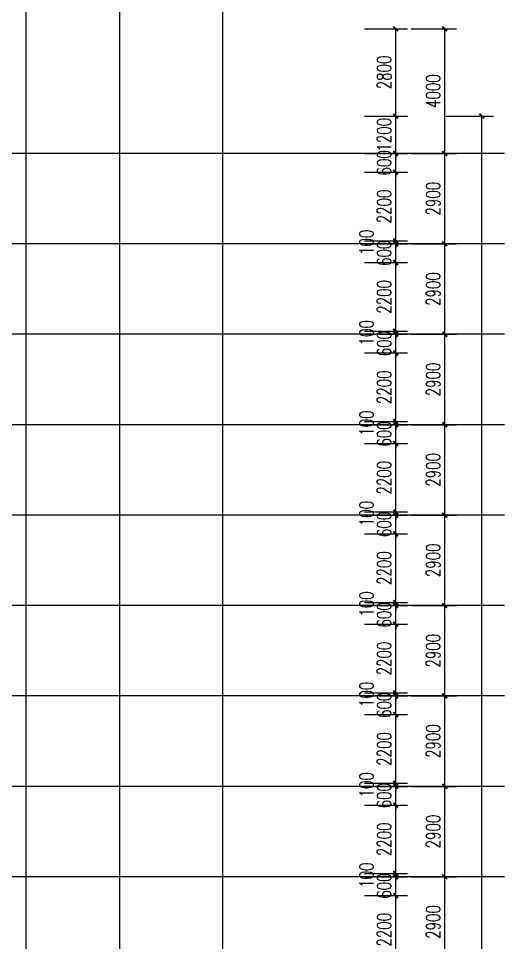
# Model space of a CAD drawing. Extents: x -59851 to 653804, y -249523 to 437614.
# Drawn here: x 232007 to 247598, y 392778 to 422418 of the extents above; entities that cross this region are included whole.
import ezdxf

# ---------------------------------------------------------------- set-up
doc = ezdxf.new("R2010")
doc.units = 0
doc.header["$LTSCALE"] = 1000
doc.header["$MEASUREMENT"] = 0
for name, color, linetype in [('A-第三道尺寸线', 105, 'Continuous'), ('DOTE', 16, 'Continuous'), ('PUB_DIM', 3, 'Continuous')]:
    doc.layers.add(name, color=color, linetype=linetype)
doc.styles.add('_TCH_DIM_T3', font='SIMPLEX.shx', dxfattribs={"width": 0.705882, "bigfont": 'GBCBIG.shx'})
doc.dimstyles.new('_TCH_ARCH&&150', dxfattribs={"dimtxt": 446.25, "dimasz": 150, "dimexe": 375, "dimexo": 450, "dimgap": 150, "dimtad": 1, "dimdec": 0, "dimzin": 0, "dimdsep": 46, "dimtxsty": '_TCH_DIM_T3', "dimblk": 'ARCHTICK', "dimcen": 0.09, "dimclrt": 7, "dimazin": 2, "dimtfac": 1, "dimtdec": 0, "dimtix": 1, "dimtmove": 2, "dimatfit": 3, "dimfxl": 0, "dimtolj": 1, "dimtzin": 0, "dimarcsym": 0})

# ---------------------------------------------------------------- blocks, each defined once
blk = doc.blocks.new('_ArchTick')
at = {"color": 0, "linetype": 'ByBlock', "const_width": 0.4}
blk.add_lwpolyline([(-0.5, -0.5), (0.5, 0.5)], dxfattribs=at)
blk = doc.blocks.new('*D4270')
at = {"layer": 'A-第三道尺寸线', "color": 0, "lineweight": -2, "transparency": 16777216}
for p, q in [((243105, 422088), (244482, 422088)), ((244107, 419288), (244107, 422088)), ((243105, 419288), (244482, 419288))]:
    blk.add_line(p, q, dxfattribs=at)
at = {"layer": 'Defpoints', "color": 0, "transparency": 16777216}
for p in [(242655, 422088), (244107, 422088), (242655, 419288)]:
    blk.add_point(p, dxfattribs=at)
at = {"layer": 'A-第三道尺寸线', "color": 0, "lineweight": -2, "transparency": 16777216, "xscale": 150, "yscale": 150, "zscale": 150}
for p, rotation in [((244107, 422088), 90), ((244107, 419288), 270)]:
    blk.add_blockref('_ArchTick', p, dxfattribs=dict(at, rotation=rotation))
at = {"layer": 'A-第三道尺寸线', "color": 7, "transparency": 16777216, "insert": (243734, 420688), "char_height": 446.2, "attachment_point": 5, "rotation": 90, "style": '_TCH_DIM_T3'}
blk.add_mtext('\\A1;2800', dxfattribs=at)
blk = doc.blocks.new('*D4271')
at = {"layer": 'A-第三道尺寸线', "color": 0, "lineweight": -2, "transparency": 16777216}
for p, q in [((244107, 419288), (244107, 419438)), ((243105, 419288), (244482, 419288)), ((244107, 418088), (244107, 419288)), ((243105, 418088), (244482, 418088)), ((244107, 418088), (244107, 417938))]:
    blk.add_line(p, q, dxfattribs=at)
at = {"layer": 'Defpoints', "color": 0, "transparency": 16777216}
for p in [(242655, 419288), (244107, 419288), (242655, 418088)]:
    blk.add_point(p, dxfattribs=at)
at = {"layer": 'A-第三道尺寸线', "color": 0, "lineweight": -2, "transparency": 16777216, "xscale": 150, "yscale": 150, "zscale": 150}
for p, rotation in [((244107, 419288), 270), ((244107, 418088), 90)]:
    blk.add_blockref('_ArchTick', p, dxfattribs=dict(at, rotation=rotation))
at = {"layer": 'A-第三道尺寸线', "color": 7, "transparency": 16777216, "insert": (243734, 418688), "char_height": 446.2, "attachment_point": 5, "rotation": 90, "style": '_TCH_DIM_T3'}
blk.add_mtext('\\A1;1200', dxfattribs=at)
blk = doc.blocks.new('*D4272')
at = {"layer": 'A-第三道尺寸线', "color": 0, "lineweight": -2, "transparency": 16777216}
for p, q in [((244107, 418088), (244107, 418238)), ((243105, 418088), (244482, 418088)), ((244107, 417488), (244107, 418088)), ((243105, 417488), (244482, 417488)), ((244107, 417488), (244107, 417338))]:
    blk.add_line(p, q, dxfattribs=at)
at = {"layer": 'Defpoints', "color": 0, "transparency": 16777216}
for p in [(242655, 418088), (244107, 418088), (242655, 417488)]:
    blk.add_point(p, dxfattribs=at)
at = {"layer": 'A-第三道尺寸线', "color": 0, "lineweight": -2, "transparency": 16777216, "xscale": 150, "yscale": 150, "zscale": 150}
for p, rotation in [((244107, 418088), 270), ((244107, 417488), 90)]:
    blk.add_blockref('_ArchTick', p, dxfattribs=dict(at, rotation=rotation))
at = {"layer": 'A-第三道尺寸线', "color": 7, "transparency": 16777216, "insert": (243734, 417788), "char_height": 446.2, "attachment_point": 5, "rotation": 90, "style": '_TCH_DIM_T3'}
blk.add_mtext('\\A1;600', dxfattribs=at)
blk = doc.blocks.new('*D4273')
at = {"layer": 'A-第三道尺寸线', "color": 0, "lineweight": -2, "transparency": 16777216}
for p, q in [((243105, 417488), (244482, 417488)), ((244107, 415288), (244107, 417488)), ((243105, 415288), (244482, 415288))]:
    blk.add_line(p, q, dxfattribs=at)
at = {"layer": 'Defpoints', "color": 0, "transparency": 16777216}
for p in [(242655, 417488), (244107, 417488), (242655, 415288)]:
    blk.add_point(p, dxfattribs=at)
at = {"layer": 'A-第三道尺寸线', "color": 0, "lineweight": -2, "transparency": 16777216, "xscale": 150, "yscale": 150, "zscale": 150}
for p, rotation in [((244107, 417488), 90), ((244107, 415288), 270)]:
    blk.add_blockref('_ArchTick', p, dxfattribs=dict(at, rotation=rotation))
at = {"layer": 'A-第三道尺寸线', "color": 7, "transparency": 16777216, "insert": (243734, 416388), "char_height": 446.2, "attachment_point": 5, "rotation": 90, "style": '_TCH_DIM_T3'}
blk.add_mtext('\\A1;2200', dxfattribs=at)
blk = doc.blocks.new('*D4274')
at = {"layer": 'A-第三道尺寸线', "color": 0, "lineweight": -2, "transparency": 16777216}
for p, q in [((243105, 415288), (244482, 415288)), ((244107, 415288), (244107, 415438)), ((244107, 415188), (244107, 415288)), ((243105, 415188), (244482, 415188)), ((244107, 415188), (244107, 415038))]:
    blk.add_line(p, q, dxfattribs=at)
at = {"layer": 'Defpoints', "color": 0, "transparency": 16777216}
for p in [(242655, 415288), (244107, 415288), (242655, 415188)]:
    blk.add_point(p, dxfattribs=at)
at = {"layer": 'A-第三道尺寸线', "color": 0, "lineweight": -2, "transparency": 16777216, "xscale": 150, "yscale": 150, "zscale": 150}
for p, rotation in [((244107, 415288), 270), ((244107, 415188), 90)]:
    blk.add_blockref('_ArchTick', p, dxfattribs=dict(at, rotation=rotation))
at = {"layer": 'A-第三道尺寸线', "color": 7, "transparency": 16777216, "insert": (243169, 415238), "char_height": 446.2, "attachment_point": 5, "rotation": 90, "style": '_TCH_DIM_T3'}
blk.add_mtext('\\A1;100', dxfattribs=at)
blk = doc.blocks.new('*D4275')
at = {"layer": 'A-第三道尺寸线', "color": 0, "lineweight": -2, "transparency": 16777216}
for p, q in [((244107, 415188), (244107, 415338)), ((243105, 415188), (244482, 415188)), ((244107, 414588), (244107, 415188)), ((243105, 414588), (244482, 414588)), ((244107, 414588), (244107, 414438))]:
    blk.add_line(p, q, dxfattribs=at)
at = {"layer": 'Defpoints', "color": 0, "transparency": 16777216}
for p in [(242655, 415188), (244107, 415188), (242655, 414588)]:
    blk.add_point(p, dxfattribs=at)
at = {"layer": 'A-第三道尺寸线', "color": 0, "lineweight": -2, "transparency": 16777216, "xscale": 150, "yscale": 150, "zscale": 150}
for p, rotation in [((244107, 415188), 270), ((244107, 414588), 90)]:
    blk.add_blockref('_ArchTick', p, dxfattribs=dict(at, rotation=rotation))
at = {"layer": 'A-第三道尺寸线', "color": 7, "transparency": 16777216, "insert": (243734, 414888), "char_height": 446.2, "attachment_point": 5, "rotation": 90, "style": '_TCH_DIM_T3'}
blk.add_mtext('\\A1;600', dxfattribs=at)
blk = doc.blocks.new('*D4276')
at = {"layer": 'A-第三道尺寸线', "color": 0, "lineweight": -2, "transparency": 16777216}
for p, q in [((243105, 414588), (244482, 414588)), ((244107, 412388), (244107, 414588)), ((243105, 412388), (244482, 412388))]:
    blk.add_line(p, q, dxfattribs=at)
at = {"layer": 'Defpoints', "color": 0, "transparency": 16777216}
for p in [(242655, 414588), (244107, 414588), (242655, 412388)]:
    blk.add_point(p, dxfattribs=at)
at = {"layer": 'A-第三道尺寸线', "color": 0, "lineweight": -2, "transparency": 16777216, "xscale": 150, "yscale": 150, "zscale": 150}
for p, rotation in [((244107, 414588), 90), ((244107, 412388), 270)]:
    blk.add_blockref('_ArchTick', p, dxfattribs=dict(at, rotation=rotation))
at = {"layer": 'A-第三道尺寸线', "color": 7, "transparency": 16777216, "insert": (243734, 413488), "char_height": 446.2, "attachment_point": 5, "rotation": 90, "style": '_TCH_DIM_T3'}
blk.add_mtext('\\A1;2200', dxfattribs=at)
blk = doc.blocks.new('*D4277')
at = {"layer": 'A-第三道尺寸线', "color": 0, "lineweight": -2, "transparency": 16777216}
for p, q in [((243105, 412388), (244482, 412388)), ((243105, 412288), (244482, 412288)), ((244107, 412388), (244107, 412538)), ((244107, 412288), (244107, 412388)), ((244107, 412288), (244107, 412138))]:
    blk.add_line(p, q, dxfattribs=at)
at = {"layer": 'Defpoints', "color": 0, "transparency": 16777216}
for p in [(242655, 412388), (242655, 412288), (244107, 412388)]:
    blk.add_point(p, dxfattribs=at)
at = {"layer": 'A-第三道尺寸线', "color": 0, "lineweight": -2, "transparency": 16777216, "xscale": 150, "yscale": 150, "zscale": 150}
for p, rotation in [((244107, 412388), 270), ((244107, 412288), 90)]:
    blk.add_blockref('_ArchTick', p, dxfattribs=dict(at, rotation=rotation))
at = {"layer": 'A-第三道尺寸线', "color": 7, "transparency": 16777216, "insert": (243169, 412338), "char_height": 446.2, "attachment_point": 5, "rotation": 90, "style": '_TCH_DIM_T3'}
blk.add_mtext('\\A1;100', dxfattribs=at)
blk = doc.blocks.new('*D4278')
at = {"layer": 'A-第三道尺寸线', "color": 0, "lineweight": -2, "transparency": 16777216}
for p, q in [((243105, 412288), (244482, 412288)), ((244107, 412288), (244107, 412438)), ((244107, 411688), (244107, 412288)), ((243105, 411688), (244482, 411688)), ((244107, 411688), (244107, 411538))]:
    blk.add_line(p, q, dxfattribs=at)
at = {"layer": 'Defpoints', "color": 0, "transparency": 16777216}
for p in [(242655, 412288), (244107, 412288), (242655, 411688)]:
    blk.add_point(p, dxfattribs=at)
at = {"layer": 'A-第三道尺寸线', "color": 0, "lineweight": -2, "transparency": 16777216, "xscale": 150, "yscale": 150, "zscale": 150}
for p, rotation in [((244107, 412288), 270), ((244107, 411688), 90)]:
    blk.add_blockref('_ArchTick', p, dxfattribs=dict(at, rotation=rotation))
at = {"layer": 'A-第三道尺寸线', "color": 7, "transparency": 16777216, "insert": (243734, 411988), "char_height": 446.2, "attachment_point": 5, "rotation": 90, "style": '_TCH_DIM_T3'}
blk.add_mtext('\\A1;600', dxfattribs=at)
blk = doc.blocks.new('*D4279')
at = {"layer": 'A-第三道尺寸线', "color": 0, "lineweight": -2, "transparency": 16777216}
for p, q in [((243105, 411688), (244482, 411688)), ((244107, 409488), (244107, 411688)), ((243105, 409488), (244482, 409488))]:
    blk.add_line(p, q, dxfattribs=at)
at = {"layer": 'Defpoints', "color": 0, "transparency": 16777216}
for p in [(242655, 411688), (244107, 411688), (242655, 409488)]:
    blk.add_point(p, dxfattribs=at)
at = {"layer": 'A-第三道尺寸线', "color": 0, "lineweight": -2, "transparency": 16777216, "xscale": 150, "yscale": 150, "zscale": 150}
for p, rotation in [((244107, 411688), 90), ((244107, 409488), 270)]:
    blk.add_blockref('_ArchTick', p, dxfattribs=dict(at, rotation=rotation))
at = {"layer": 'A-第三道尺寸线', "color": 7, "transparency": 16777216, "insert": (243734, 410588), "char_height": 446.2, "attachment_point": 5, "rotation": 90, "style": '_TCH_DIM_T3'}
blk.add_mtext('\\A1;2200', dxfattribs=at)
blk = doc.blocks.new('*D4280')
at = {"layer": 'A-第三道尺寸线', "color": 0, "lineweight": -2, "transparency": 16777216}
for p, q in [((244107, 409488), (244107, 409638)), ((243105, 409488), (244482, 409488)), ((243105, 409388), (244482, 409388)), ((244107, 409388), (244107, 409488)), ((244107, 409388), (244107, 409238))]:
    blk.add_line(p, q, dxfattribs=at)
at = {"layer": 'Defpoints', "color": 0, "transparency": 16777216}
for p in [(242655, 409488), (242655, 409388), (244107, 409488)]:
    blk.add_point(p, dxfattribs=at)
at = {"layer": 'A-第三道尺寸线', "color": 0, "lineweight": -2, "transparency": 16777216, "xscale": 150, "yscale": 150, "zscale": 150}
for p, rotation in [((244107, 409488), 270), ((244107, 409388), 90)]:
    blk.add_blockref('_ArchTick', p, dxfattribs=dict(at, rotation=rotation))
at = {"layer": 'A-第三道尺寸线', "color": 7, "transparency": 16777216, "insert": (243169, 409438), "char_height": 446.2, "attachment_point": 5, "rotation": 90, "style": '_TCH_DIM_T3'}
blk.add_mtext('\\A1;100', dxfattribs=at)
blk = doc.blocks.new('*D4281')
at = {"layer": 'A-第三道尺寸线', "color": 0, "lineweight": -2, "transparency": 16777216}
for p, q in [((243105, 409388), (244482, 409388)), ((244107, 409388), (244107, 409538)), ((244107, 408788), (244107, 409388)), ((243105, 408788), (244482, 408788)), ((244107, 408788), (244107, 408638))]:
    blk.add_line(p, q, dxfattribs=at)
at = {"layer": 'Defpoints', "color": 0, "transparency": 16777216}
for p in [(242655, 409388), (244107, 409388), (242655, 408788)]:
    blk.add_point(p, dxfattribs=at)
at = {"layer": 'A-第三道尺寸线', "color": 0, "lineweight": -2, "transparency": 16777216, "xscale": 150, "yscale": 150, "zscale": 150}
for p, rotation in [((244107, 409388), 270), ((244107, 408788), 90)]:
    blk.add_blockref('_ArchTick', p, dxfattribs=dict(at, rotation=rotation))
at = {"layer": 'A-第三道尺寸线', "color": 7, "transparency": 16777216, "insert": (243734, 409088), "char_height": 446.2, "attachment_point": 5, "rotation": 90, "style": '_TCH_DIM_T3'}
blk.add_mtext('\\A1;600', dxfattribs=at)
blk = doc.blocks.new('*D4282')
at = {"layer": 'A-第三道尺寸线', "color": 0, "lineweight": -2, "transparency": 16777216}
for p, q in [((243105, 408788), (244482, 408788)), ((244107, 406588), (244107, 408788)), ((243105, 406588), (244482, 406588))]:
    blk.add_line(p, q, dxfattribs=at)
at = {"layer": 'Defpoints', "color": 0, "transparency": 16777216}
for p in [(242655, 408788), (244107, 408788), (242655, 406588)]:
    blk.add_point(p, dxfattribs=at)
at = {"layer": 'A-第三道尺寸线', "color": 0, "lineweight": -2, "transparency": 16777216, "xscale": 150, "yscale": 150, "zscale": 150}
for p, rotation in [((244107, 408788), 90), ((244107, 406588), 270)]:
    blk.add_blockref('_ArchTick', p, dxfattribs=dict(at, rotation=rotation))
at = {"layer": 'A-第三道尺寸线', "color": 7, "transparency": 16777216, "insert": (243734, 407688), "char_height": 446.2, "attachment_point": 5, "rotation": 90, "style": '_TCH_DIM_T3'}
blk.add_mtext('\\A1;2200', dxfattribs=at)
blk = doc.blocks.new('*D4283')
at = {"layer": 'A-第三道尺寸线', "color": 0, "lineweight": -2, "transparency": 16777216}
for p, q in [((244107, 406588), (244107, 406738)), ((243105, 406588), (244482, 406588)), ((243105, 406488), (244482, 406488)), ((244107, 406488), (244107, 406588)), ((244107, 406488), (244107, 406338))]:
    blk.add_line(p, q, dxfattribs=at)
at = {"layer": 'Defpoints', "color": 0, "transparency": 16777216}
for p in [(242655, 406588), (242655, 406488), (244107, 406588)]:
    blk.add_point(p, dxfattribs=at)
at = {"layer": 'A-第三道尺寸线', "color": 0, "lineweight": -2, "transparency": 16777216, "xscale": 150, "yscale": 150, "zscale": 150}
for p, rotation in [((244107, 406588), 270), ((244107, 406488), 90)]:
    blk.add_blockref('_ArchTick', p, dxfattribs=dict(at, rotation=rotation))
at = {"layer": 'A-第三道尺寸线', "color": 7, "transparency": 16777216, "insert": (243169, 406538), "char_height": 446.2, "attachment_point": 5, "rotation": 90, "style": '_TCH_DIM_T3'}
blk.add_mtext('\\A1;100', dxfattribs=at)
blk = doc.blocks.new('*D4284')
at = {"layer": 'A-第三道尺寸线', "color": 0, "lineweight": -2, "transparency": 16777216}
for p, q in [((243105, 406488), (244482, 406488)), ((244107, 406488), (244107, 406638)), ((244107, 405888), (244107, 406488)), ((243105, 405888), (244482, 405888)), ((244107, 405888), (244107, 405738))]:
    blk.add_line(p, q, dxfattribs=at)
at = {"layer": 'Defpoints', "color": 0, "transparency": 16777216}
for p in [(242655, 406488), (244107, 406488), (242655, 405888)]:
    blk.add_point(p, dxfattribs=at)
at = {"layer": 'A-第三道尺寸线', "color": 0, "lineweight": -2, "transparency": 16777216, "xscale": 150, "yscale": 150, "zscale": 150}
for p, rotation in [((244107, 406488), 270), ((244107, 405888), 90)]:
    blk.add_blockref('_ArchTick', p, dxfattribs=dict(at, rotation=rotation))
at = {"layer": 'A-第三道尺寸线', "color": 7, "transparency": 16777216, "insert": (243734, 406188), "char_height": 446.2, "attachment_point": 5, "rotation": 90, "style": '_TCH_DIM_T3'}
blk.add_mtext('\\A1;600', dxfattribs=at)
blk = doc.blocks.new('*D4285')
at = {"layer": 'A-第三道尺寸线', "color": 0, "lineweight": -2, "transparency": 16777216}
for p, q in [((243105, 405888), (244482, 405888)), ((244107, 403688), (244107, 405888)), ((243105, 403688), (244482, 403688))]:
    blk.add_line(p, q, dxfattribs=at)
at = {"layer": 'Defpoints', "color": 0, "transparency": 16777216}
for p in [(242655, 405888), (244107, 405888), (242655, 403688)]:
    blk.add_point(p, dxfattribs=at)
at = {"layer": 'A-第三道尺寸线', "color": 0, "lineweight": -2, "transparency": 16777216, "xscale": 150, "yscale": 150, "zscale": 150}
for p, rotation in [((244107, 405888), 90), ((244107, 403688), 270)]:
    blk.add_blockref('_ArchTick', p, dxfattribs=dict(at, rotation=rotation))
at = {"layer": 'A-第三道尺寸线', "color": 7, "transparency": 16777216, "insert": (243734, 404788), "char_height": 446.2, "attachment_point": 5, "rotation": 90, "style": '_TCH_DIM_T3'}
blk.add_mtext('\\A1;2200', dxfattribs=at)
blk = doc.blocks.new('*D4286')
at = {"layer": 'A-第三道尺寸线', "color": 0, "lineweight": -2, "transparency": 16777216}
for p, q in [((244107, 403688), (244107, 403838)), ((243105, 403688), (244482, 403688)), ((243105, 403588), (244482, 403588)), ((244107, 403588), (244107, 403688)), ((244107, 403588), (244107, 403438))]:
    blk.add_line(p, q, dxfattribs=at)
at = {"layer": 'Defpoints', "color": 0, "transparency": 16777216}
for p in [(242655, 403688), (242655, 403588), (244107, 403688)]:
    blk.add_point(p, dxfattribs=at)
at = {"layer": 'A-第三道尺寸线', "color": 0, "lineweight": -2, "transparency": 16777216, "xscale": 150, "yscale": 150, "zscale": 150}
for p, rotation in [((244107, 403688), 270), ((244107, 403588), 90)]:
    blk.add_blockref('_ArchTick', p, dxfattribs=dict(at, rotation=rotation))
at = {"layer": 'A-第三道尺寸线', "color": 7, "transparency": 16777216, "insert": (243169, 403638), "char_height": 446.2, "attachment_point": 5, "rotation": 90, "style": '_TCH_DIM_T3'}
blk.add_mtext('\\A1;100', dxfattribs=at)
blk = doc.blocks.new('*D4287')
at = {"layer": 'A-第三道尺寸线', "color": 0, "lineweight": -2, "transparency": 16777216}
for p, q in [((244107, 403588), (244107, 403738)), ((243105, 403588), (244482, 403588)), ((244107, 402988), (244107, 403588)), ((243105, 402988), (244482, 402988)), ((244107, 402988), (244107, 402838))]:
    blk.add_line(p, q, dxfattribs=at)
at = {"layer": 'Defpoints', "color": 0, "transparency": 16777216}
for p in [(242655, 403588), (244107, 403588), (242655, 402988)]:
    blk.add_point(p, dxfattribs=at)
at = {"layer": 'A-第三道尺寸线', "color": 0, "lineweight": -2, "transparency": 16777216, "xscale": 150, "yscale": 150, "zscale": 150}
for p, rotation in [((244107, 403588), 270), ((244107, 402988), 90)]:
    blk.add_blockref('_ArchTick', p, dxfattribs=dict(at, rotation=rotation))
at = {"layer": 'A-第三道尺寸线', "color": 7, "transparency": 16777216, "insert": (243734, 403288), "char_height": 446.2, "attachment_point": 5, "rotation": 90, "style": '_TCH_DIM_T3'}
blk.add_mtext('\\A1;600', dxfattribs=at)
blk = doc.blocks.new('*D4288')
at = {"layer": 'A-第三道尺寸线', "color": 0, "lineweight": -2, "transparency": 16777216}
for p, q in [((243105, 402988), (244482, 402988)), ((244107, 400788), (244107, 402988)), ((243105, 400788), (244482, 400788))]:
    blk.add_line(p, q, dxfattribs=at)
at = {"layer": 'Defpoints', "color": 0, "transparency": 16777216}
for p in [(242655, 402988), (244107, 402988), (242655, 400788)]:
    blk.add_point(p, dxfattribs=at)
at = {"layer": 'A-第三道尺寸线', "color": 0, "lineweight": -2, "transparency": 16777216, "xscale": 150, "yscale": 150, "zscale": 150}
for p, rotation in [((244107, 402988), 90), ((244107, 400788), 270)]:
    blk.add_blockref('_ArchTick', p, dxfattribs=dict(at, rotation=rotation))
at = {"layer": 'A-第三道尺寸线', "color": 7, "transparency": 16777216, "insert": (243734, 401888), "char_height": 446.2, "attachment_point": 5, "rotation": 90, "style": '_TCH_DIM_T3'}
blk.add_mtext('\\A1;2200', dxfattribs=at)
blk = doc.blocks.new('*D4289')
at = {"layer": 'A-第三道尺寸线', "color": 0, "lineweight": -2, "transparency": 16777216}
for p, q in [((243105, 400788), (244482, 400788)), ((244107, 400788), (244107, 400938)), ((244107, 400688), (244107, 400788)), ((243105, 400688), (244482, 400688)), ((244107, 400688), (244107, 400538))]:
    blk.add_line(p, q, dxfattribs=at)
at = {"layer": 'Defpoints', "color": 0, "transparency": 16777216}
for p in [(242655, 400788), (244107, 400788), (242655, 400688)]:
    blk.add_point(p, dxfattribs=at)
at = {"layer": 'A-第三道尺寸线', "color": 0, "lineweight": -2, "transparency": 16777216, "xscale": 150, "yscale": 150, "zscale": 150}
for p, rotation in [((244107, 400788), 270), ((244107, 400688), 90)]:
    blk.add_blockref('_ArchTick', p, dxfattribs=dict(at, rotation=rotation))
at = {"layer": 'A-第三道尺寸线', "color": 7, "transparency": 16777216, "insert": (243169, 400738), "char_height": 446.2, "attachment_point": 5, "rotation": 90, "style": '_TCH_DIM_T3'}
blk.add_mtext('\\A1;100', dxfattribs=at)
blk = doc.blocks.new('*D4290')
at = {"layer": 'A-第三道尺寸线', "color": 0, "lineweight": -2, "transparency": 16777216}
for p, q in [((244107, 400688), (244107, 400838)), ((243105, 400688), (244482, 400688)), ((244107, 400088), (244107, 400688)), ((243105, 400088), (244482, 400088)), ((244107, 400088), (244107, 399938))]:
    blk.add_line(p, q, dxfattribs=at)
at = {"layer": 'Defpoints', "color": 0, "transparency": 16777216}
for p in [(242655, 400688), (244107, 400688), (242655, 400088)]:
    blk.add_point(p, dxfattribs=at)
at = {"layer": 'A-第三道尺寸线', "color": 0, "lineweight": -2, "transparency": 16777216, "xscale": 150, "yscale": 150, "zscale": 150}
for p, rotation in [((244107, 400688), 270), ((244107, 400088), 90)]:
    blk.add_blockref('_ArchTick', p, dxfattribs=dict(at, rotation=rotation))
at = {"layer": 'A-第三道尺寸线', "color": 7, "transparency": 16777216, "insert": (243734, 400388), "char_height": 446.2, "attachment_point": 5, "rotation": 90, "style": '_TCH_DIM_T3'}
blk.add_mtext('\\A1;600', dxfattribs=at)
blk = doc.blocks.new('*D4291')
at = {"layer": 'A-第三道尺寸线', "color": 0, "lineweight": -2, "transparency": 16777216}
for p, q in [((243105, 400088), (244482, 400088)), ((244107, 397888), (244107, 400088)), ((243105, 397888), (244482, 397888))]:
    blk.add_line(p, q, dxfattribs=at)
at = {"layer": 'Defpoints', "color": 0, "transparency": 16777216}
for p in [(242655, 400088), (244107, 400088), (242655, 397888)]:
    blk.add_point(p, dxfattribs=at)
at = {"layer": 'A-第三道尺寸线', "color": 0, "lineweight": -2, "transparency": 16777216, "xscale": 150, "yscale": 150, "zscale": 150}
for p, rotation in [((244107, 400088), 90), ((244107, 397888), 270)]:
    blk.add_blockref('_ArchTick', p, dxfattribs=dict(at, rotation=rotation))
at = {"layer": 'A-第三道尺寸线', "color": 7, "transparency": 16777216, "insert": (243734, 398988), "char_height": 446.2, "attachment_point": 5, "rotation": 90, "style": '_TCH_DIM_T3'}
blk.add_mtext('\\A1;2200', dxfattribs=at)
blk = doc.blocks.new('*D4292')
at = {"layer": 'A-第三道尺寸线', "color": 0, "lineweight": -2, "transparency": 16777216}
for p, q in [((243105, 397888), (244482, 397888)), ((243105, 397788), (244482, 397788)), ((244107, 397888), (244107, 398038)), ((244107, 397788), (244107, 397888)), ((244107, 397788), (244107, 397638))]:
    blk.add_line(p, q, dxfattribs=at)
at = {"layer": 'Defpoints', "color": 0, "transparency": 16777216}
for p in [(242655, 397888), (242655, 397788), (244107, 397888)]:
    blk.add_point(p, dxfattribs=at)
at = {"layer": 'A-第三道尺寸线', "color": 0, "lineweight": -2, "transparency": 16777216, "xscale": 150, "yscale": 150, "zscale": 150}
for p, rotation in [((244107, 397888), 270), ((244107, 397788), 90)]:
    blk.add_blockref('_ArchTick', p, dxfattribs=dict(at, rotation=rotation))
at = {"layer": 'A-第三道尺寸线', "color": 7, "transparency": 16777216, "insert": (243169, 397838), "char_height": 446.2, "attachment_point": 5, "rotation": 90, "style": '_TCH_DIM_T3'}
blk.add_mtext('\\A1;100', dxfattribs=at)
blk = doc.blocks.new('*D4293')
at = {"layer": 'A-第三道尺寸线', "color": 0, "lineweight": -2, "transparency": 16777216}
for p, q in [((243105, 397788), (244482, 397788)), ((244107, 397788), (244107, 397938)), ((244107, 397188), (244107, 397788)), ((243105, 397188), (244482, 397188)), ((244107, 397188), (244107, 397038))]:
    blk.add_line(p, q, dxfattribs=at)
at = {"layer": 'Defpoints', "color": 0, "transparency": 16777216}
for p in [(242655, 397788), (244107, 397788), (242655, 397188)]:
    blk.add_point(p, dxfattribs=at)
at = {"layer": 'A-第三道尺寸线', "color": 0, "lineweight": -2, "transparency": 16777216, "xscale": 150, "yscale": 150, "zscale": 150}
for p, rotation in [((244107, 397788), 270), ((244107, 397188), 90)]:
    blk.add_blockref('_ArchTick', p, dxfattribs=dict(at, rotation=rotation))
at = {"layer": 'A-第三道尺寸线', "color": 7, "transparency": 16777216, "insert": (243734, 397488), "char_height": 446.2, "attachment_point": 5, "rotation": 90, "style": '_TCH_DIM_T3'}
blk.add_mtext('\\A1;600', dxfattribs=at)
blk = doc.blocks.new('*D4294')
at = {"layer": 'A-第三道尺寸线', "color": 0, "lineweight": -2, "transparency": 16777216}
for p, q in [((243105, 397188), (244482, 397188)), ((244107, 394988), (244107, 397188)), ((243105, 394988), (244482, 394988))]:
    blk.add_line(p, q, dxfattribs=at)
at = {"layer": 'Defpoints', "color": 0, "transparency": 16777216}
for p in [(242655, 397188), (244107, 397188), (242655, 394988)]:
    blk.add_point(p, dxfattribs=at)
at = {"layer": 'A-第三道尺寸线', "color": 0, "lineweight": -2, "transparency": 16777216, "xscale": 150, "yscale": 150, "zscale": 150}
for p, rotation in [((244107, 397188), 90), ((244107, 394988), 270)]:
    blk.add_blockref('_ArchTick', p, dxfattribs=dict(at, rotation=rotation))
at = {"layer": 'A-第三道尺寸线', "color": 7, "transparency": 16777216, "insert": (243734, 396088), "char_height": 446.2, "attachment_point": 5, "rotation": 90, "style": '_TCH_DIM_T3'}
blk.add_mtext('\\A1;2200', dxfattribs=at)
blk = doc.blocks.new('*D4295')
at = {"layer": 'A-第三道尺寸线', "color": 0, "lineweight": -2, "transparency": 16777216}
for p, q in [((244107, 394988), (244107, 395138)), ((243105, 394988), (244482, 394988)), ((243105, 394888), (244482, 394888)), ((244107, 394888), (244107, 394988)), ((244107, 394888), (244107, 394738))]:
    blk.add_line(p, q, dxfattribs=at)
at = {"layer": 'Defpoints', "color": 0, "transparency": 16777216}
for p in [(242655, 394988), (242655, 394888), (244107, 394988)]:
    blk.add_point(p, dxfattribs=at)
at = {"layer": 'A-第三道尺寸线', "color": 0, "lineweight": -2, "transparency": 16777216, "xscale": 150, "yscale": 150, "zscale": 150}
for p, rotation in [((244107, 394988), 270), ((244107, 394888), 90)]:
    blk.add_blockref('_ArchTick', p, dxfattribs=dict(at, rotation=rotation))
at = {"layer": 'A-第三道尺寸线', "color": 7, "transparency": 16777216, "insert": (243169, 394938), "char_height": 446.2, "attachment_point": 5, "rotation": 90, "style": '_TCH_DIM_T3'}
blk.add_mtext('\\A1;100', dxfattribs=at)
blk = doc.blocks.new('*D4296')
at = {"layer": 'A-第三道尺寸线', "color": 0, "lineweight": -2, "transparency": 16777216}
for p, q in [((243105, 394888), (244482, 394888)), ((244107, 394888), (244107, 395038)), ((244107, 394288), (244107, 394888)), ((243105, 394288), (244482, 394288)), ((244107, 394288), (244107, 394138))]:
    blk.add_line(p, q, dxfattribs=at)
at = {"layer": 'Defpoints', "color": 0, "transparency": 16777216}
for p in [(242655, 394888), (244107, 394888), (242655, 394288)]:
    blk.add_point(p, dxfattribs=at)
at = {"layer": 'A-第三道尺寸线', "color": 0, "lineweight": -2, "transparency": 16777216, "xscale": 150, "yscale": 150, "zscale": 150}
for p, rotation in [((244107, 394888), 270), ((244107, 394288), 90)]:
    blk.add_blockref('_ArchTick', p, dxfattribs=dict(at, rotation=rotation))
at = {"layer": 'A-第三道尺寸线', "color": 7, "transparency": 16777216, "insert": (243734, 394588), "char_height": 446.2, "attachment_point": 5, "rotation": 90, "style": '_TCH_DIM_T3'}
blk.add_mtext('\\A1;600', dxfattribs=at)
blk = doc.blocks.new('*D4297')
at = {"layer": 'A-第三道尺寸线', "color": 0, "lineweight": -2, "transparency": 16777216}
for p, q in [((243105, 394288), (244482, 394288)), ((244107, 392088), (244107, 394288)), ((243105, 392088), (244482, 392088))]:
    blk.add_line(p, q, dxfattribs=at)
at = {"layer": 'Defpoints', "color": 0, "transparency": 16777216}
for p in [(242655, 394288), (244107, 394288), (242655, 392088)]:
    blk.add_point(p, dxfattribs=at)
at = {"layer": 'A-第三道尺寸线', "color": 0, "lineweight": -2, "transparency": 16777216, "xscale": 150, "yscale": 150, "zscale": 150}
for p, rotation in [((244107, 394288), 90), ((244107, 392088), 270)]:
    blk.add_blockref('_ArchTick', p, dxfattribs=dict(at, rotation=rotation))
at = {"layer": 'A-第三道尺寸线', "color": 7, "transparency": 16777216, "insert": (243734, 393188), "char_height": 446.2, "attachment_point": 5, "rotation": 90, "style": '_TCH_DIM_T3'}
blk.add_mtext('\\A1;2200', dxfattribs=at)
blk = doc.blocks.new('*D4329')
at = {"layer": 'Defpoints', "color": 0, "transparency": 16777216}
for p in [(245270, 419288), (246870, 419288), (245270, 364438)]:
    blk.add_point(p, dxfattribs=at)
at = {"layer": 'PUB_DIM', "color": 0, "lineweight": -2, "transparency": 16777216}
for p, q in [((245720, 419288), (247245, 419288)), ((246870, 364438), (246870, 419288)), ((245720, 364438), (247245, 364438))]:
    blk.add_line(p, q, dxfattribs=at)
at = {"layer": 'PUB_DIM', "color": 0, "lineweight": -2, "transparency": 16777216, "xscale": 150, "yscale": 150, "zscale": 150}
for p, rotation in [((246870, 419288), 90), ((246870, 364438), 270)]:
    blk.add_blockref('_ArchTick', p, dxfattribs=dict(at, rotation=rotation))
at = {"layer": 'PUB_DIM', "color": 7, "transparency": 16777216, "insert": (246496, 391863), "char_height": 446.2, "attachment_point": 5, "rotation": 90, "style": '_TCH_DIM_T3'}
blk.add_mtext('\\A1;54850', dxfattribs=at)
blk = doc.blocks.new('*D4330')
at = {"layer": 'Defpoints', "color": 0, "transparency": 16777216}
for p in [(244150, 422088), (245680, 422088), (244150, 418088)]:
    blk.add_point(p, dxfattribs=at)
at = {"layer": 'PUB_DIM', "color": 0, "lineweight": -2, "transparency": 16777216}
for p, q in [((244600, 422088), (246055, 422088)), ((245680, 418088), (245680, 422088)), ((244600, 418088), (246055, 418088))]:
    blk.add_line(p, q, dxfattribs=at)
at = {"layer": 'PUB_DIM', "color": 0, "lineweight": -2, "transparency": 16777216, "xscale": 150, "yscale": 150, "zscale": 150}
for p, rotation in [((245680, 422088), 90), ((245680, 418088), 270)]:
    blk.add_blockref('_ArchTick', p, dxfattribs=dict(at, rotation=rotation))
at = {"layer": 'PUB_DIM', "color": 7, "transparency": 16777216, "insert": (245307, 420088), "char_height": 446.2, "attachment_point": 5, "rotation": 90, "style": '_TCH_DIM_T3'}
blk.add_mtext('\\A1;4000', dxfattribs=at)
blk = doc.blocks.new('*D4331')
at = {"layer": 'Defpoints', "color": 0, "transparency": 16777216}
for p in [(244150, 418088), (245680, 418088), (244150, 415188)]:
    blk.add_point(p, dxfattribs=at)
at = {"layer": 'PUB_DIM', "color": 0, "lineweight": -2, "transparency": 16777216}
for p, q in [((244600, 418088), (246055, 418088)), ((245680, 415188), (245680, 418088)), ((244600, 415188), (246055, 415188))]:
    blk.add_line(p, q, dxfattribs=at)
at = {"layer": 'PUB_DIM', "color": 0, "lineweight": -2, "transparency": 16777216, "xscale": 150, "yscale": 150, "zscale": 150}
for p, rotation in [((245680, 418088), 90), ((245680, 415188), 270)]:
    blk.add_blockref('_ArchTick', p, dxfattribs=dict(at, rotation=rotation))
at = {"layer": 'PUB_DIM', "color": 7, "transparency": 16777216, "insert": (245307, 416638), "char_height": 446.2, "attachment_point": 5, "rotation": 90, "style": '_TCH_DIM_T3'}
blk.add_mtext('\\A1;2900', dxfattribs=at)
blk = doc.blocks.new('*D4332')
at = {"layer": 'Defpoints', "color": 0, "transparency": 16777216}
for p in [(244150, 415188), (245680, 415188), (244150, 412288)]:
    blk.add_point(p, dxfattribs=at)
at = {"layer": 'PUB_DIM', "color": 0, "lineweight": -2, "transparency": 16777216}
for p, q in [((244600, 415188), (246055, 415188)), ((245680, 412288), (245680, 415188)), ((244600, 412288), (246055, 412288))]:
    blk.add_line(p, q, dxfattribs=at)
at = {"layer": 'PUB_DIM', "color": 0, "lineweight": -2, "transparency": 16777216, "xscale": 150, "yscale": 150, "zscale": 150}
for p, rotation in [((245680, 415188), 90), ((245680, 412288), 270)]:
    blk.add_blockref('_ArchTick', p, dxfattribs=dict(at, rotation=rotation))
at = {"layer": 'PUB_DIM', "color": 7, "transparency": 16777216, "insert": (245307, 413738), "char_height": 446.2, "attachment_point": 5, "rotation": 90, "style": '_TCH_DIM_T3'}
blk.add_mtext('\\A1;2900', dxfattribs=at)
blk = doc.blocks.new('*D4333')
at = {"layer": 'Defpoints', "color": 0, "transparency": 16777216}
for p in [(244150, 412288), (245680, 412288), (244150, 409388)]:
    blk.add_point(p, dxfattribs=at)
at = {"layer": 'PUB_DIM', "color": 0, "lineweight": -2, "transparency": 16777216}
for p, q in [((244600, 412288), (246055, 412288)), ((245680, 409388), (245680, 412288)), ((244600, 409388), (246055, 409388))]:
    blk.add_line(p, q, dxfattribs=at)
at = {"layer": 'PUB_DIM', "color": 0, "lineweight": -2, "transparency": 16777216, "xscale": 150, "yscale": 150, "zscale": 150}
for p, rotation in [((245680, 412288), 90), ((245680, 409388), 270)]:
    blk.add_blockref('_ArchTick', p, dxfattribs=dict(at, rotation=rotation))
at = {"layer": 'PUB_DIM', "color": 7, "transparency": 16777216, "insert": (245307, 410838), "char_height": 446.2, "attachment_point": 5, "rotation": 90, "style": '_TCH_DIM_T3'}
blk.add_mtext('\\A1;2900', dxfattribs=at)
blk = doc.blocks.new('*D4334')
at = {"layer": 'Defpoints', "color": 0, "transparency": 16777216}
for p in [(244150, 409388), (245680, 409388), (244150, 406488)]:
    blk.add_point(p, dxfattribs=at)
at = {"layer": 'PUB_DIM', "color": 0, "lineweight": -2, "transparency": 16777216}
for p, q in [((244600, 409388), (246055, 409388)), ((245680, 406488), (245680, 409388)), ((244600, 406488), (246055, 406488))]:
    blk.add_line(p, q, dxfattribs=at)
at = {"layer": 'PUB_DIM', "color": 0, "lineweight": -2, "transparency": 16777216, "xscale": 150, "yscale": 150, "zscale": 150}
for p, rotation in [((245680, 409388), 90), ((245680, 406488), 270)]:
    blk.add_blockref('_ArchTick', p, dxfattribs=dict(at, rotation=rotation))
at = {"layer": 'PUB_DIM', "color": 7, "transparency": 16777216, "insert": (245307, 407938), "char_height": 446.2, "attachment_point": 5, "rotation": 90, "style": '_TCH_DIM_T3'}
blk.add_mtext('\\A1;2900', dxfattribs=at)
blk = doc.blocks.new('*D4335')
at = {"layer": 'Defpoints', "color": 0, "transparency": 16777216}
for p in [(244150, 406488), (245680, 406488), (244150, 403588)]:
    blk.add_point(p, dxfattribs=at)
at = {"layer": 'PUB_DIM', "color": 0, "lineweight": -2, "transparency": 16777216}
for p, q in [((244600, 406488), (246055, 406488)), ((245680, 403588), (245680, 406488)), ((244600, 403588), (246055, 403588))]:
    blk.add_line(p, q, dxfattribs=at)
at = {"layer": 'PUB_DIM', "color": 0, "lineweight": -2, "transparency": 16777216, "xscale": 150, "yscale": 150, "zscale": 150}
for p, rotation in [((245680, 406488), 90), ((245680, 403588), 270)]:
    blk.add_blockref('_ArchTick', p, dxfattribs=dict(at, rotation=rotation))
at = {"layer": 'PUB_DIM', "color": 7, "transparency": 16777216, "insert": (245307, 405038), "char_height": 446.2, "attachment_point": 5, "rotation": 90, "style": '_TCH_DIM_T3'}
blk.add_mtext('\\A1;2900', dxfattribs=at)
blk = doc.blocks.new('*D4336')
at = {"layer": 'Defpoints', "color": 0, "transparency": 16777216}
for p in [(244150, 403588), (245680, 403588), (244150, 400688)]:
    blk.add_point(p, dxfattribs=at)
at = {"layer": 'PUB_DIM', "color": 0, "lineweight": -2, "transparency": 16777216}
for p, q in [((244600, 403588), (246055, 403588)), ((245680, 400688), (245680, 403588)), ((244600, 400688), (246055, 400688))]:
    blk.add_line(p, q, dxfattribs=at)
at = {"layer": 'PUB_DIM', "color": 0, "lineweight": -2, "transparency": 16777216, "xscale": 150, "yscale": 150, "zscale": 150}
for p, rotation in [((245680, 403588), 90), ((245680, 400688), 270)]:
    blk.add_blockref('_ArchTick', p, dxfattribs=dict(at, rotation=rotation))
at = {"layer": 'PUB_DIM', "color": 7, "transparency": 16777216, "insert": (245307, 402138), "char_height": 446.2, "attachment_point": 5, "rotation": 90, "style": '_TCH_DIM_T3'}
blk.add_mtext('\\A1;2900', dxfattribs=at)
blk = doc.blocks.new('*D4337')
at = {"layer": 'Defpoints', "color": 0, "transparency": 16777216}
for p in [(244150, 400688), (245680, 400688), (244150, 397788)]:
    blk.add_point(p, dxfattribs=at)
at = {"layer": 'PUB_DIM', "color": 0, "lineweight": -2, "transparency": 16777216}
for p, q in [((244600, 400688), (246055, 400688)), ((245680, 397788), (245680, 400688)), ((244600, 397788), (246055, 397788))]:
    blk.add_line(p, q, dxfattribs=at)
at = {"layer": 'PUB_DIM', "color": 0, "lineweight": -2, "transparency": 16777216, "xscale": 150, "yscale": 150, "zscale": 150}
for p, rotation in [((245680, 400688), 90), ((245680, 397788), 270)]:
    blk.add_blockref('_ArchTick', p, dxfattribs=dict(at, rotation=rotation))
at = {"layer": 'PUB_DIM', "color": 7, "transparency": 16777216, "insert": (245307, 399238), "char_height": 446.2, "attachment_point": 5, "rotation": 90, "style": '_TCH_DIM_T3'}
blk.add_mtext('\\A1;2900', dxfattribs=at)
blk = doc.blocks.new('*D4338')
at = {"layer": 'Defpoints', "color": 0, "transparency": 16777216}
for p in [(244150, 397788), (245680, 397788), (244150, 394888)]:
    blk.add_point(p, dxfattribs=at)
at = {"layer": 'PUB_DIM', "color": 0, "lineweight": -2, "transparency": 16777216}
for p, q in [((244600, 397788), (246055, 397788)), ((245680, 394888), (245680, 397788)), ((244600, 394888), (246055, 394888))]:
    blk.add_line(p, q, dxfattribs=at)
at = {"layer": 'PUB_DIM', "color": 0, "lineweight": -2, "transparency": 16777216, "xscale": 150, "yscale": 150, "zscale": 150}
for p, rotation in [((245680, 397788), 90), ((245680, 394888), 270)]:
    blk.add_blockref('_ArchTick', p, dxfattribs=dict(at, rotation=rotation))
at = {"layer": 'PUB_DIM', "color": 7, "transparency": 16777216, "insert": (245307, 396338), "char_height": 446.2, "attachment_point": 5, "rotation": 90, "style": '_TCH_DIM_T3'}
blk.add_mtext('\\A1;2900', dxfattribs=at)
blk = doc.blocks.new('*D4339')
at = {"layer": 'Defpoints', "color": 0, "transparency": 16777216}
for p in [(244150, 394888), (245680, 394888), (244150, 391988)]:
    blk.add_point(p, dxfattribs=at)
at = {"layer": 'PUB_DIM', "color": 0, "lineweight": -2, "transparency": 16777216}
for p, q in [((244600, 394888), (246055, 394888)), ((245680, 391988), (245680, 394888)), ((244600, 391988), (246055, 391988))]:
    blk.add_line(p, q, dxfattribs=at)
at = {"layer": 'PUB_DIM', "color": 0, "lineweight": -2, "transparency": 16777216, "xscale": 150, "yscale": 150, "zscale": 150}
for p, rotation in [((245680, 394888), 90), ((245680, 391988), 270)]:
    blk.add_blockref('_ArchTick', p, dxfattribs=dict(at, rotation=rotation))
at = {"layer": 'PUB_DIM', "color": 7, "transparency": 16777216, "insert": (245307, 393438), "char_height": 446.2, "attachment_point": 5, "rotation": 90, "style": '_TCH_DIM_T3'}
blk.add_mtext('\\A1;2900', dxfattribs=at)

msp = doc.modelspace()

# ---------------------------------------------------------------- linework, layer by layer
at = {"layer": 'DOTE'}
for p, q in [((232257.2, 363523.9), (232257.2, 423848.2)), ((235257.2, 363523.9), (235257.2, 423848.2)), ((238557.2, 363523.9), (238557.2, 423848.2)), ((247597.5, 418087.8), (168416.9, 418087.8)), ((247597.5, 415187.8), (168416.9, 415187.8)), ((247597.5, 412287.8), (168416.9, 412287.8)), ((247597.5, 409387.8), (168416.9, 409387.8)), ((247597.5, 406487.8), (168416.9, 406487.8)), ((247597.5, 403587.8), (168416.9, 403587.8)), ((247597.5, 400687.8), (168416.9, 400687.8)), ((247597.5, 397787.8), (168416.9, 397787.8)), ((247597.5, 394887.8), (168416.9, 394887.8))]:
    msp.add_line(p, q, dxfattribs=at)

# ---------------------------------------------------------------- dimensions: what is measured, and where the dimension line sits
at = {"layer": 'A-第三道尺寸线'}
for p1, p2, picture, middle in [((242654.9, 419287.8), (242654.9, 422087.8), '*D4270', (243733.8, 420687.8)), ((242654.9, 418087.8), (242654.9, 419287.8), '*D4271', (243733.8, 418687.8)), ((242654.9, 417487.8), (242654.9, 418087.8), '*D4272', (243733.8, 417787.8)), ((242654.9, 415287.8), (242654.9, 417487.8), '*D4273', (243733.8, 416387.8)), ((242654.9, 414587.8), (242654.9, 415187.8), '*D4275', (243733.8, 414887.8)), ((242654.9, 412387.8), (242654.9, 414587.8), '*D4276', (243733.8, 413487.8)), ((242654.9, 411687.8), (242654.9, 412287.8), '*D4278', (243733.8, 411987.8)), ((242654.9, 409487.8), (242654.9, 411687.8), '*D4279', (243733.8, 410587.8)), ((242654.9, 408787.8), (242654.9, 409387.8), '*D4281', (243733.8, 409087.8)), ((242654.9, 406587.8), (242654.9, 408787.8), '*D4282', (243733.8, 407687.8)), ((242654.9, 405887.8), (242654.9, 406487.8), '*D4284', (243733.8, 406187.8)), ((242654.9, 403687.8), (242654.9, 405887.8), '*D4285', (243733.8, 404787.8)), ((242654.9, 402987.8), (242654.9, 403587.8), '*D4287', (243733.8, 403287.8)), ((242654.9, 400787.8), (242654.9, 402987.8), '*D4288', (243733.8, 401887.8)), ((242654.9, 400087.8), (242654.9, 400687.8), '*D4290', (243733.8, 400387.8)), ((242654.9, 397887.8), (242654.9, 400087.8), '*D4291', (243733.8, 398987.8)), ((242654.9, 397187.8), (242654.9, 397787.8), '*D4293', (243733.8, 397487.8)), ((242654.9, 394987.8), (242654.9, 397187.8), '*D4294', (243733.8, 396087.8)), ((242654.9, 394287.8), (242654.9, 394887.8), '*D4296', (243733.8, 394587.8)), ((242654.9, 392087.8), (242654.9, 394287.8), '*D4297', (243733.8, 393187.8))]:
    dim = msp.add_aligned_dim(p1=p1, p2=p2, distance=-1452.1, dimstyle='_TCH_ARCH&&150', dxfattribs=at)
    dim.commit()
    dim.dimension.update_dxf_attribs({"geometry": picture, "text_midpoint": middle})
for base, p1, p2, picture, middle in [((244107, 415287.8), (242654.9, 415187.8), (242654.9, 415287.8), '*D4274', (243169.5, 415237.8)), ((244107, 412387.8), (242654.9, 412287.8), (242654.9, 412387.8), '*D4277', (243169.5, 412337.8)), ((244107, 409487.8), (242654.9, 409387.8), (242654.9, 409487.8), '*D4280', (243169.5, 409437.8)), ((244107, 406587.8), (242654.9, 406487.8), (242654.9, 406587.8), '*D4283', (243169.5, 406537.8)), ((244107, 403687.8), (242654.9, 403587.8), (242654.9, 403687.8), '*D4286', (243169.5, 403637.8)), ((244107, 400787.8), (242654.9, 400687.8), (242654.9, 400787.8), '*D4289', (243169.5, 400737.8)), ((244107, 397887.8), (242654.9, 397787.8), (242654.9, 397887.8), '*D4292', (243169.5, 397837.8)), ((244107, 394987.8), (242654.9, 394887.8), (242654.9, 394987.8), '*D4295', (243169.5, 394937.8))]:
    dim = msp.add_linear_dim(base=base, p1=p1, p2=p2, angle=90, dimstyle='_TCH_ARCH&&150', dxfattribs=at)
    dim.commit()
    dim.dimension.update_dxf_attribs({"geometry": picture, "text_midpoint": middle, "dimtype": 161})
at = {"layer": 'PUB_DIM'}
for p1, p2, distance, picture, middle in [((244149.9, 418087.8), (244149.9, 422087.8), -1530.4, '*D4330', (245307.1, 420087.8)), ((245270.5, 364437.8), (245270.5, 419287.8), -1599, '*D4329', (246496.4, 391862.8)), ((244149.9, 415187.8), (244149.9, 418087.8), -1530.4, '*D4331', (245307.1, 416637.8)), ((244149.9, 412287.8), (244149.9, 415187.8), -1530.4, '*D4332', (245307.1, 413737.8)), ((244149.9, 409387.8), (244149.9, 412287.8), -1530.4, '*D4333', (245307.1, 410837.8)), ((244149.9, 406487.8), (244149.9, 409387.8), -1530.4, '*D4334', (245307.1, 407937.8)), ((244149.9, 403587.8), (244149.9, 406487.8), -1530.4, '*D4335', (245307.1, 405037.8)), ((244149.9, 400687.8), (244149.9, 403587.8), -1530.4, '*D4336', (245307.1, 402137.8)), ((244149.9, 397787.8), (244149.9, 400687.8), -1530.4, '*D4337', (245307.1, 399237.8)), ((244149.9, 394887.8), (244149.9, 397787.8), -1530.4, '*D4338', (245307.1, 396337.8)), ((244149.9, 391987.8), (244149.9, 394887.8), -1530.4, '*D4339', (245307.1, 393437.8))]:
    dim = msp.add_aligned_dim(p1=p1, p2=p2, distance=distance, dimstyle='_TCH_ARCH&&150', dxfattribs=at)
    dim.commit()
    dim.dimension.update_dxf_attribs({"geometry": picture, "text_midpoint": middle})

doc.saveas('drawing.dxf')
